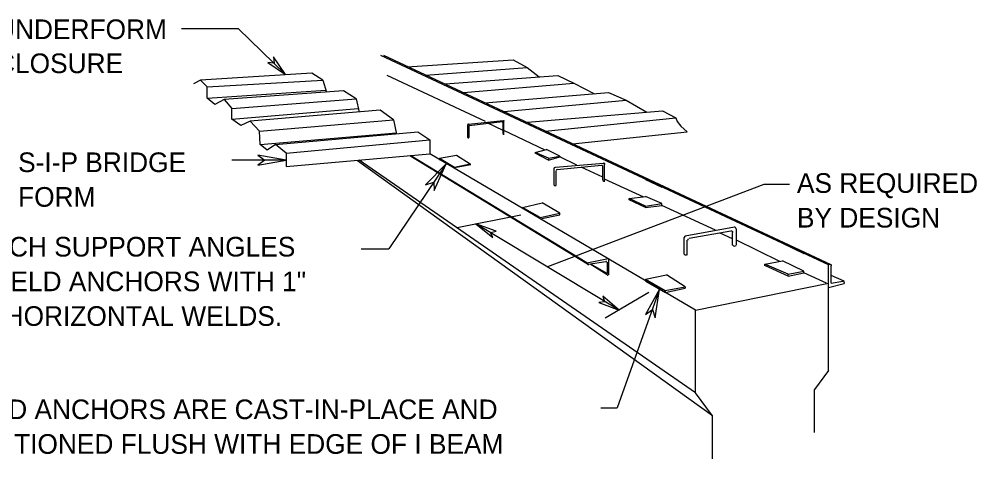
# Model space of a CAD drawing. Extents: x 528.16 to 531.11, y 154.42 to 156.25.
# Drawn here: x 528.4097 to 528.9079, y 154.8487 to 155.0776 of the extents above; entities that cross this region are included whole.
import ezdxf

# ---------------------------------------------------------------- set-up
doc = ezdxf.new("R2010")
doc.units = 0
doc.layers.add('Level 1', color=7, linetype='Continuous')
doc.layers.add('Level 4', color=7, linetype='Continuous')

msp = doc.modelspace()

# ---------------------------------------------------------------- linework, layer by layer
at = {"layer": 'Level 1'}
for p, q in [((528.4940944881889, 155.07278521352833), (528.5236220472441, 155.07278521352833)), ((528.5482283464567, 155.04883508229474), (528.5236220472441, 155.07278521352833)), ((528.5485564304462, 155.00421565972255), (528.520341207349, 155.00421565972255)), ((528.6318897637796, 155.00224715578554), (528.6020341207349, 154.95795581720287)), ((528.735564304462, 154.994045056048), (528.7440944881889, 154.990108048174)), ((528.6847112860893, 154.94876946549684), (528.7972440944882, 154.9917484681215)), ((528.7972440944882, 154.9917484681215), (528.8103674540682, 154.9917484681215)), ((528.637467191601, 154.96911067284591), (528.6706036745406, 154.97567235263594)), ((528.7217847769028, 154.92613167022125), (528.6473097112861, 154.97107917678292)), ((528.5875984251968, 154.95795581720287), (528.6020341207349, 154.95795581720287)), ((528.8067585301837, 154.96090857310838), (528.8179133858267, 154.95565922927636)), ((528.7372047244095, 154.9353180219273), (528.7145669291339, 154.92186657835774)), ((528.7427821522309, 154.9369584418748), (528.7208005249344, 154.87527865184853)), ((528.7122703412074, 154.87527865184853), (528.7208005249344, 154.87527865184853))]:
    msp.add_line(p, q, dxfattribs=at)
for points in [[(528.5482283464567, 155.04883508229474), (528.5419947506562, 155.05802143400078), (528.5423228346457, 155.05474059410577), (528.5390419947506, 155.05506867809527)], [(528.5485564304462, 155.00421565972255), (528.5337926509186, 155.00684033163856), (528.5374015748032, 155.00421565972255), (528.5337926509186, 155.00159098780654)], [(528.5485564304462, 155.00421565972255), (528.5337926509186, 155.00684033163856), (528.5374015748032, 155.00421565972255), (528.5337926509186, 155.00159098780654)], [(528.6318897637796, 155.00224715578554), (528.621062992126, 154.991420384132), (528.6253280839895, 154.99273272009), (528.625656167979, 154.9884676282265)], [(528.6473097112861, 154.97107917678292), (528.6561679790026, 154.9638613290139), (528.6548556430446, 154.9664860009299), (528.6578083989501, 154.9671421689089)], [(528.7217847769028, 154.92613167022125), (528.7132545931759, 154.93334951799028), (528.7142388451443, 154.93039676208477), (528.7112860892388, 154.93006867809527)], [(528.7427821522309, 154.9369584418748), (528.735564304462, 154.92383508229474), (528.7391732283464, 154.92645975421075), (528.7404855643044, 154.92219466234724)]]:
    msp.add_lwpolyline(points, close=True, dxfattribs=at)
at = {"layer": 'Level 4'}
for p, q in [((528.8307086614174, 154.94975371746534), (528.5977690288714, 155.05867760197978)), ((528.8320209973754, 154.94975371746534), (528.5994094488188, 155.05867760197978)), ((528.6115485564304, 155.05277209016876), (528.6666666666666, 155.05638101405327)), ((528.621062992126, 155.04850699830524), (528.6738845144357, 155.05244400617926)), ((528.6666666666666, 155.05638101405327), (528.6738845144357, 155.05244400617926)), ((528.5620078740158, 155.04949125027375), (528.503937007874, 155.04588232638923)), ((528.5675853018373, 155.04588232638923), (528.5620078740158, 155.04949125027375)), ((528.6522309711286, 155.02422878308212), (528.6010498687664, 155.04817891431574)), ((528.6312335958005, 155.0439138224522), (528.6899606299213, 155.04817891431574)), ((528.6899606299213, 155.04817891431574), (528.6981627296587, 155.04424190644173)), ((528.503937007874, 155.04588232638923), (528.5003280839895, 155.0439138224522)), ((528.503937007874, 155.04588232638923), (528.5075459317585, 155.0422734025047)), ((528.5075459317585, 155.0422734025047), (528.5675853018373, 155.04588232638923)), ((528.5075459317585, 155.03636789069367), (528.5075459317585, 155.0422734025047)), ((528.5675853018373, 155.04588232638923), (528.5695538057743, 155.03964873058868)), ((528.6407480314961, 155.03932064659918), (528.6981627296587, 155.04424190644173)), ((528.6981627296587, 155.04424190644173), (528.7089895013123, 155.03866447862018)), ((528.5075459317585, 155.03636789069367), (528.5692257217847, 155.04063298255718)), ((528.5784120734908, 155.04030489856768), (528.516404199475, 155.03571172271467)), ((528.5849737532808, 155.03603980670417), (528.5784120734908, 155.04030489856768)), ((528.651902887139, 155.03407130276716), (528.7162073490814, 155.03932064659918)), ((528.7162073490814, 155.03932064659918), (528.7253937007874, 155.03538363872516)), ((528.5114829396325, 155.03308705079866), (528.5075459317585, 155.03636789069367)), ((528.516404199475, 155.03571172271467), (528.5114829396325, 155.03308705079866)), ((528.516404199475, 155.03571172271467), (528.520341207349, 155.03111854686165)), ((528.520341207349, 155.03111854686165), (528.5849737532808, 155.03603980670417)), ((528.5849737532808, 155.03603980670417), (528.5866141732283, 155.02915004292464)), ((528.6617454068241, 155.02947812691414), (528.7253937007874, 155.03538363872516)), ((528.7253937007874, 155.03538363872516), (528.7362204724409, 155.02915004292464)), ((528.520341207349, 155.02554111904013), (528.520341207349, 155.03111854686165)), ((528.520341207349, 155.02554111904013), (528.5859580052494, 155.03111854686165)), ((528.5974409448819, 155.03013429489314), (528.5298556430446, 155.02455686707162)), ((528.6043307086615, 155.02521303505063), (528.5974409448819, 155.03013429489314)), ((528.6742125984252, 155.02390069909262), (528.7444225721785, 155.02980621090364)), ((528.7444225721785, 155.02980621090364), (528.751312335958, 155.02619728701913)), ((528.5249343832021, 155.02226027914512), (528.520341207349, 155.02554111904013)), ((528.5298556430446, 155.02455686707162), (528.5249343832021, 155.02226027914512)), ((528.5298556430446, 155.02455686707162), (528.5347769028872, 155.0193075232396)), ((528.5347769028872, 155.0193075232396), (528.6043307086615, 155.02521303505063)), ((528.6043307086615, 155.02521303505063), (528.6059711286089, 155.0176671032921)), ((528.6430446194225, 155.0160266833446), (528.6430446194225, 155.02258836313462)), ((528.6433727034121, 155.02291644712412), (528.6614173228346, 155.02488495106113)), ((528.6437007874016, 155.02226027914512), (528.6610892388452, 155.02422878308212)), ((528.6437007874016, 155.0160266833446), (528.6437007874016, 155.02226027914512)), ((528.6614173228346, 155.0196356072291), (528.653215223097, 155.02357261510312)), ((528.6614173228346, 155.0179951872816), (528.6614173228346, 155.02390069909262)), ((528.6617454068241, 155.0179951872816), (528.6617454068241, 155.02455686707162)), ((528.6833989501313, 155.0193075232396), (528.751312335958, 155.02619728701913)), ((528.5351049868766, 155.01241775946008), (528.5347769028872, 155.0193075232396)), ((528.5351049868766, 155.01241775946008), (528.6059711286089, 155.0183232712711)), ((528.5429790026246, 155.01241775946008), (528.617125984252, 155.0189794392501)), ((528.617125984252, 155.0189794392501), (528.6233595800525, 155.0147143473866)), ((528.6833989501313, 155.00946500355457), (528.6617454068241, 155.0196356072291)), ((528.6975065616798, 155.01274584344958), (528.757217847769, 155.0189794392501)), ((528.5387139107612, 155.00946500355457), (528.5351049868766, 155.01241775946008)), ((528.5429790026246, 155.01241775946008), (528.5387139107612, 155.00946500355457)), ((528.5485564304462, 155.00782458360706), (528.5429790026246, 155.01241775946008)), ((528.5485564304462, 155.00782458360706), (528.6233595800525, 155.0147143473866)), ((528.6233595800525, 155.0147143473866), (528.6233595800525, 155.00749649961756)), ((528.5485564304462, 155.00782458360706), (528.5485564304462, 155.00093481982753)), ((528.5485564304462, 155.00093481982753), (528.6233595800525, 155.00749649961756)), ((528.7614829396325, 154.92613167022125), (528.6233595800525, 155.00749649961756)), ((528.6781496062993, 155.00815266759656), (528.6840551181102, 155.00979308754407)), ((528.6850393700787, 155.00519991169105), (528.6781496062993, 155.00815266759656)), ((528.6781496062993, 155.00815266759656), (528.6781496062993, 155.00782458360706)), ((528.6850393700787, 155.00421565972255), (528.6781496062993, 155.00782458360706)), ((528.6909448818898, 155.00618416365955), (528.6840551181102, 155.00979308754407)), ((528.770341207349, 154.87101355998502), (528.5856299212599, 155.00388757573305)), ((528.7614829396325, 154.88315266759656), (528.5866141732283, 155.00421565972255)), ((528.7053805774278, 154.95008180145484), (528.6128608923884, 155.00651224764906)), ((528.7050524934383, 154.95073796943385), (528.6135170603675, 155.00651224764906)), ((528.628280839895, 155.00519991169105), (528.6371391076116, 155.00684033163856)), ((528.628280839895, 155.00519991169105), (528.628280839895, 155.00421565972255)), ((528.628280839895, 155.00519991169105), (528.636154855643, 155.00060673583803)), ((528.636154855643, 155.00060673583803), (528.6443569553805, 155.00224715578554)), ((528.6371391076116, 155.00684033163856), (528.6443569553805, 155.00224715578554)), ((528.6443569553805, 155.00224715578554), (528.6443569553805, 155.00191907179604)), ((528.6850393700787, 155.00519991169105), (528.6909448818898, 155.00618416365955)), ((528.6850393700787, 155.00421565972255), (528.6909448818898, 155.00585607967005)), ((528.6850393700787, 155.00519991169105), (528.6850393700787, 155.00421565972255)), ((528.6886482939633, 155.00060673583803), (528.7135826771654, 155.00257523977504)), ((528.6909448818898, 155.00618416365955), (528.6909448818898, 155.00585607967005)), ((528.6998031496063, 155.00159098780654), (528.6909448818898, 155.00585607967005)), ((528.7142388451443, 154.993388888069), (528.7142388451443, 155.00224715578554)), ((528.636154855643, 155.00027865184853), (528.6446850393701, 155.00191907179604)), ((528.636154855643, 155.00060673583803), (528.636154855643, 155.00027865184853)), ((528.6879921259842, 154.991420384132), (528.6879921259842, 154.99995056785903)), ((528.6889763779527, 154.9910923001425), (528.6889763779527, 154.99863823190103)), ((528.6896325459318, 154.99929439988003), (528.7125984251968, 155.00159098780654)), ((528.7132545931759, 154.995357392006), (528.7020997375328, 155.00060673583803)), ((528.7132545931759, 154.9937169720585), (528.7132545931759, 155.00093481982753)), ((528.7345800524935, 154.98485870434197), (528.7142388451443, 154.9943731400375)), ((528.7270341207349, 154.98420253636297), (528.735564304462, 154.98518678833148)), ((528.735564304462, 154.98026552848896), (528.7270341207349, 154.98420253636297)), ((528.7270341207349, 154.98354636838397), (528.7270341207349, 154.98420253636297)), ((528.735564304462, 154.97960936050995), (528.7270341207349, 154.98354636838397)), ((528.7440944881889, 154.98157786444696), (528.735564304462, 154.98518678833148)), ((528.6715879265092, 154.97960936050995), (528.6817585301837, 154.98190594843646)), ((528.6715879265092, 154.97895319253095), (528.6715879265092, 154.97960936050995)), ((528.6807742782153, 154.97436001667793), (528.6715879265092, 154.97960936050995)), ((528.6909448818898, 154.97665660460444), (528.6817585301837, 154.98190594843646)), ((528.735564304462, 154.98026552848896), (528.7440944881889, 154.98157786444696)), ((528.735564304462, 154.97960936050995), (528.7440944881889, 154.98059361247846)), ((528.735564304462, 154.97960936050995), (528.735564304462, 154.98026552848896)), ((528.7440944881889, 154.98059361247846), (528.7440944881889, 154.98157786444696)), ((528.7719816272966, 154.9677983368879), (528.7440944881889, 154.98059361247846)), ((528.6807742782153, 154.97436001667793), (528.6909448818898, 154.97665660460444)), ((528.6807742782153, 154.97370384869893), (528.6909448818898, 154.97567235263594)), ((528.6807742782153, 154.97370384869893), (528.6807742782153, 154.97436001667793)), ((528.6909448818898, 154.97567235263594), (528.6909448818898, 154.97665660460444)), ((528.7562335958005, 154.9648455809824), (528.7818241469816, 154.96943875683542)), ((528.7582020997376, 154.9635332450244), (528.7798556430446, 154.9674702528984)), ((528.7828083989501, 154.95992432113988), (528.7828083989501, 154.9684545048669)), ((528.7555774278215, 154.95533114528686), (528.7555774278215, 154.9638613290139)), ((528.757217847769, 154.95500306129736), (528.757217847769, 154.9625489930559)), ((528.7808398950131, 154.9632051610349), (528.774278215223, 154.9661579169404)), ((528.7808398950131, 154.95992432113988), (528.7808398950131, 154.9664860009299)), ((528.8054461942257, 154.95139413741285), (528.7828083989501, 154.9625489930559)), ((528.7050524934383, 154.95073796943385), (528.7162073490814, 154.95303455736035)), ((528.7162073490814, 154.95303455736035), (528.7162073490814, 154.94450437363332)), ((528.7050524934383, 154.95073796943385), (528.7050524934383, 154.95040988544434)), ((528.7057086614174, 154.95008180145484), (528.7148950131234, 154.95139413741285)), ((528.7155511811023, 154.94450437363332), (528.7066929133858, 154.95008180145484)), ((528.7155511811023, 154.94516054161232), (528.7070209973754, 154.95008180145484)), ((528.7155511811023, 154.95106605342335), (528.7155511811023, 154.94516054161232)), ((528.7975721784777, 154.95008180145484), (528.8067585301837, 154.95172222140235)), ((528.8097112860893, 154.94483245762282), (528.7975721784777, 154.95008180145484)), ((528.7975721784777, 154.94909754948634), (528.7975721784777, 154.95008180145484)), ((528.8097112860893, 154.94384820565432), (528.7979002624672, 154.94909754948634)), ((528.8179133858267, 154.94647287757033), (528.8067585301837, 154.95172222140235)), ((528.8307086614174, 154.94975371746534), (528.8313648293963, 154.95008180145484)), ((528.8307086614174, 154.8946356072291), (528.8307086614174, 154.94975371746534)), ((528.8320209973754, 154.9402392817698), (528.8320209973754, 154.94942563347584)), ((528.7162073490814, 154.94450437363332), (528.7162073490814, 154.94450437363332)), ((528.735564304462, 154.9422077857068), (528.7463910761155, 154.94450437363332)), ((528.7562335958005, 154.9382707778328), (528.7463910761155, 154.94450437363332)), ((528.8097112860893, 154.94483245762282), (528.8179133858267, 154.94647287757033)), ((528.8097112860893, 154.94384820565432), (528.8179133858267, 154.94548862560183)), ((528.8097112860893, 154.94384820565432), (528.8097112860893, 154.94483245762282)), ((528.8179133858267, 154.94548862560183), (528.8179133858267, 154.94647287757033)), ((528.8297244094488, 154.9402392817698), (528.8179133858267, 154.94548862560183)), ((528.8389107611548, 154.9412235337383), (528.8320209973754, 154.94417628964382)), ((528.735564304462, 154.9422077857068), (528.735564304462, 154.9412235337383)), ((528.735564304462, 154.9422077857068), (528.7457349081365, 154.9363022738958)), ((528.735564304462, 154.9412235337383), (528.7457349081365, 154.9353180219273)), ((528.7457349081365, 154.9363022738958), (528.7562335958005, 154.9382707778328)), ((528.7457349081365, 154.9353180219273), (528.7562335958005, 154.9376146098538)), ((528.7562335958005, 154.9382707778328), (528.7562335958005, 154.9376146098538)), ((528.7614829396325, 154.92613167022125), (528.8307086614174, 154.9402392817698)), ((528.8307086614174, 154.9379426938433), (528.8389107611548, 154.9399111977803)), ((528.8320209973754, 154.9402392817698), (528.8382545931759, 154.9412235337383)), ((528.8389107611548, 154.9405673657593), (528.8389107611548, 154.9399111977803)), ((528.7457349081365, 154.9363022738958), (528.7457349081365, 154.9353180219273)), ((528.7614829396325, 154.88315266759656), (528.7614829396325, 154.92613167022125)), ((528.8307086614174, 154.8946356072291), (528.8234908136483, 154.88479308754407)), ((528.770341207349, 154.87101355998502), (528.7614829396325, 154.88315266759656)), ((528.8234908136483, 154.86248337625798), (528.8234908136483, 154.88479308754407)), ((528.770341207349, 154.84870384869893), (528.770341207349, 154.87101355998502))]:
    msp.add_line(p, q, dxfattribs=at)
for points in [[(528.6738845144357, 155.05244400617926), (528.6801181102362, 155.04752274633674)], [(528.751312335958, 155.02619728701913), (528.751968503937, 155.02422878308212), (528.753937007874, 155.0219321951556), (528.757217847769, 155.0189794392501)]]:
    msp.add_lwpolyline(points, dxfattribs=at)
for centre, radius, start, end in [((528.6433815177745, 155.0226529452072), 0.0003227716535433071, 95.65441944444444, 180), ((528.6439840248612, 155.0221033657704), 0.0003227716535433071, 95.48307222222222, 180), ((528.661004850058, 155.02377277758308), 0.00032277165354330705, 0, 95.66759166666667), ((528.6616073571446, 155.02443832527365), 0.00032277165354330705, 0, 95.8560138888889), ((528.6616288752549, 155.01798944770806), 0.0003144407486523589, 196.65230000000003, 343.34770000000003), ((528.6433599996642, 155.01613889022775), 0.0003144407486523589, 196.65230000000003, 343.34770000000003), ((528.7137780154123, 155.00199563747873), 0.0005917480314960629, 0, 95.13975833333333), ((528.6884942358847, 154.9997493903909), 0.0005917480314960629, 94.95337777777777, 180), ((528.6895701413965, 154.99876730041302), 0.0005917480314960629, 95.19442777777778, 180), ((528.7127021099005, 155.00081406699954), 0.0005917480314960629, 0, 94.96974166666666), ((528.7140208908584, 154.99422843934283), 0.0010081079108009302, 223.84754444444445, 290.24692500000003), ((528.6886295207796, 154.991969037768), 0.0010081079108009302, 223.84754444444445, 290.24692500000003), ((528.7818290390343, 154.96845060023782), 0.0008069291338582676, 0, 100.39601944444445), ((528.756480705176, 154.9637968684308), 0.0008069291338582676, 100.34164444444444, 180), ((528.7580945634438, 154.96245154704116), 0.0008069291338582676, 100.30484722222221, 180), ((528.7802151807666, 154.96651257023106), 0.0008069291338582679, 0, 100.47742222222223), ((528.781936041906, 154.9606505820246), 0.0011775610262243893, 219.0930555555556, 306.4689027777778), ((528.7565877080477, 154.9560026702136), 0.0011775610262243893, 219.0930555555556, 306.4689027777778), ((528.7059023870659, 154.95042172705243), 0.0006455433070866142, 180, 280.6196555555556), ((528.7150045476957, 154.9511011776577), 0.00032277165354330705, 0, 100.50218611111111), ((528.831632705176, 154.94917780268685), 0.0006455433070866141, 0, 102.17145833333333), ((528.7159728626564, 154.94493010263875), 0.0006455433070866142, 180, 281.0702027777778), ((528.8383033193493, 154.94051595033406), 0.0006455433070866142, 0, 101.46953055555556)]:
    msp.add_arc(centre, radius, start, end, dxfattribs=at)

# ---------------------------------------------------------------- texts
at = {"layer": 'Level 1'}
for s, p in [('UNDERFORM', (528.3976377952756, 155.0672077857068)), ('CLOSURE', (528.3976377952756, 155.04949125027375)), ('S-I-P BRIDGE', (528.4091207349081, 154.99798206392202)), ('AS REQUIRED', (528.8143044619422, 154.98715529226848)), ('FORM', (528.4091207349081, 154.97993744449946)), ('BY DESIGN', (528.8143044619422, 154.96911067284591)), ('ATTACH SUPPORT ANGLES', (528.3694225721785, 154.95401880932886)), ('TO WELD ANCHORS WITH 1"', (528.3694225721785, 154.9359741899063)), ('MIN. HORIZONTAL WELDS.', (528.3694225721785, 154.9179295704837)), ('WELD ANCHORS ARE CAST-IN-PLACE AND', (528.3743438320209, 154.8693731400375)), ('POSITIONED FLUSH WITH EDGE OF I BEAM', (528.3743438320209, 154.85132852061494))]:
    msp.add_text(s, height=0.010228346456692914, dxfattribs=at).set_placement(p)

doc.saveas('drawing.dxf')
